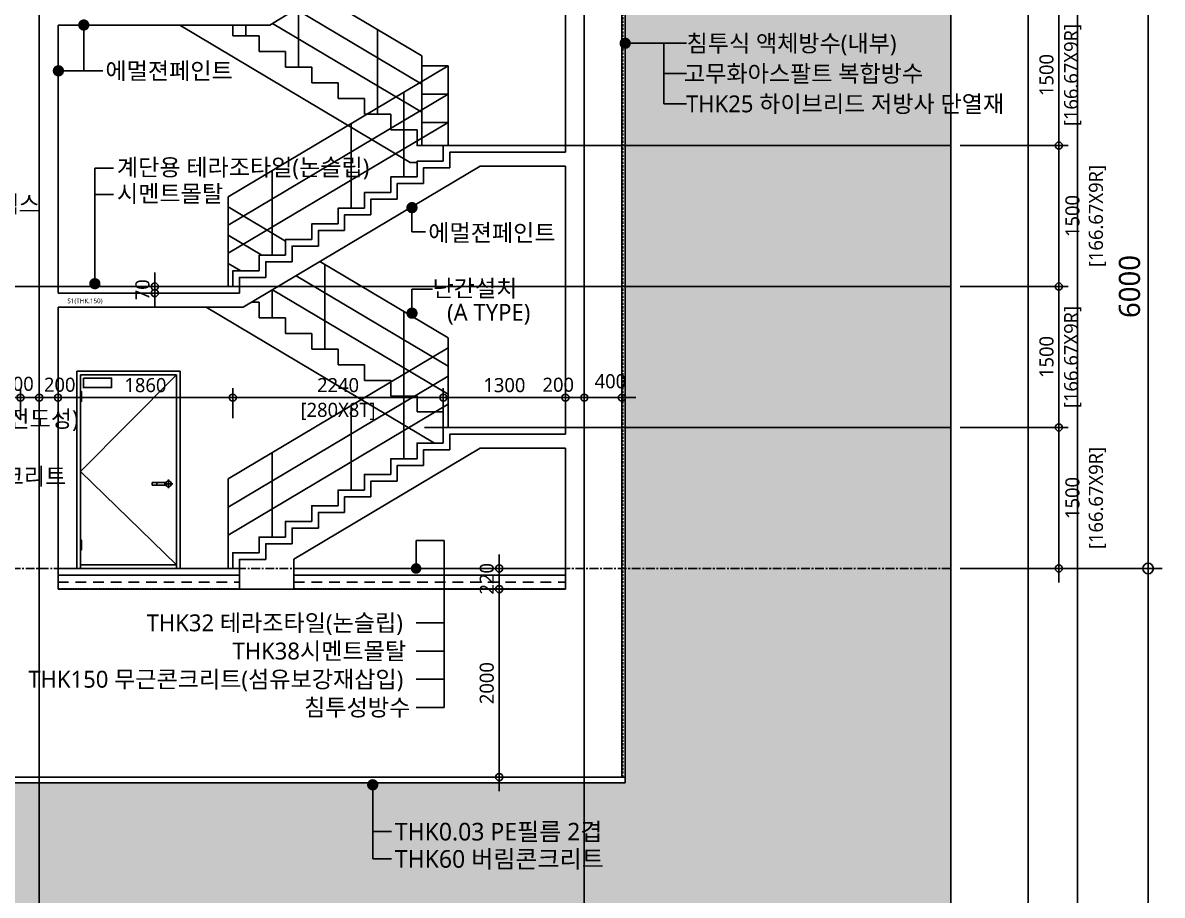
# Model space of a CAD drawing. Header units: millimetres. Extents: x -65167 to 413267, y -17142 to 66587.
# Drawn here: x 270342 to 282467, y 10949 to 20231 of the extents above; entities that cross this region are included whole.
import ezdxf
from ezdxf.enums import TextEntityAlignment as Align

# ---------------------------------------------------------------- set-up
doc = ezdxf.new("R2010")
doc.units = ezdxf.units.MM
doc.header["$LTSCALE"] = 75
doc.header["$MEASUREMENT"] = 0
doc.header["$PDSIZE"] = -10
for name, pattern in [('-HID', [2.5, 1.5, -1]), ('CEN', [62, 60, -1, 0, -1]), ('CENTER', [2, 1.25, -0.25, 0.25, -0.25]), ('HID', [2.5, 1.5, -1])]:
    doc.linetypes.add(name, pattern=pattern)
doc.layers.get('0').update_dxf_attribs({"linetype": 'CONTINUOUS'})
doc.layers.get('Defpoints').update_dxf_attribs({"color": 171, "linetype": 'CONTINUOUS'})
for name, color, linetype in [('CEN(ST)', 1, 'CENTER'), ('center(창호)', 1, 'CEN'), ('CON', 2, 'CONTINUOUS'), ('DOOR', 4, 'CONTINUOUS'), ('DOOR-ELE', 252, 'CONTINUOUS'), ('ELE-6', 8, 'CONTINUOUS'), ('FIN', 8, 'CONTINUOUS'), ('FIN-1', 6, 'CONTINUOUS'), ('FIN-2', 9, 'CONTINUOUS'), ('HAN', 9, 'CONTINUOUS'), ('HAT 254', 254, 'CONTINUOUS'), ('HAT-252', 252, 'CONTINUOUS'), ('LED', 7, 'CONTINUOUS'), ('NDIM', 7, 'CONTINUOUS'), ('OPEN', 1, '-HID'), ('TEXT(MIN)', 7, 'CONTINUOUS'), ('TEXT(노트)', 7, 'CONTINUOUS'), ('WIPEOUT', 7, 'CONTINUOUS'), ('wire-meshes', 1, 'CONTINUOUS')]:
    doc.layers.add(name, color=color, linetype=linetype)
doc.layers.add('NUMBER', color=171, linetype='CONTINUOUS', plot=False)
doc.styles.add('CGS', font='cgse', dxfattribs={"bigfont": 'cgs'})
doc.styles.add('나눔바른고딕', font='NanumBarunGothic.ttf')
doc.dimstyles.new('NDIM 1200', dxfattribs={"dimscale": 75, "dimtxt": 3, "dimasz": 1, "dimexe": 2, "dimexo": 2, "dimgap": 1, "dimtad": 1, "dimdec": 0, "dimdsep": 46, "dimtxsty": 'CGS', "dimblk": 'DOT0', "dimcen": 1, "dimdle": 8, "dimclrd": 256, "dimclre": 256, "dimclrt": 256, "dimadec": 0, "dimazin": 0, "dimtfac": 1, "dimtdec": 0, "dimtix": 1, "dimtmove": 2, "dimatfit": 3, "dimldrblk": 'DOT0', "dimfxl": 1, "dimtolj": 1, "dimtzin": 0, "dimlwd": -1, "dimlwe": -1, "dimarcsym": 0})

# ---------------------------------------------------------------- blocks, each defined once
blk = doc.blocks.new('DOT0')
blk.add_line((-3, 0), (3, 0))
at = {"color": 6}
blk.add_circle((0, 0), 0.75, dxfattribs=at)
blk = doc.blocks.new('*D1101')
at = {"layer": 'Defpoints', "color": 0, "ltscale": 0.4, "transparency": 16777216}
for p in [(270317, 16243), (270317, 15918), (270517, 15918)]:
    blk.add_point(p, dxfattribs=at)
at = {"layer": 'NDIM', "ltscale": 0.4, "transparency": 16777216}
for p, q in [((270317, 16018), (270317, 16343)), ((270517, 16018), (270517, 16343)), ((270467, 16243), (270367, 16243))]:
    blk.add_line(p, q, dxfattribs=at)
at = {"layer": 'NDIM', "ltscale": 0.4, "transparency": 16777216, "xscale": 50, "yscale": 50, "zscale": 50, "rotation": 180}
blk.add_blockref('DOT0', (270317, 16243), dxfattribs=at)
at = {"layer": 'NDIM', "ltscale": 0.4, "transparency": 16777216, "xscale": 50, "yscale": 50, "zscale": 50}
blk.add_blockref('DOT0', (270517, 16243), dxfattribs=at)
at = {"layer": 'NDIM', "ltscale": 0.4, "transparency": 16777216, "insert": (270291, 16389), "char_height": 150, "attachment_point": 5, "style": '나눔바른고딕'}
blk.add_mtext('\\A1;200', dxfattribs=at)
blk = doc.blocks.new('*D1108')
at = {"layer": 'Defpoints', "color": 0, "ltscale": 0.4, "transparency": 16777216}
for p in [(276717, 16243), (276317, 15918), (276717, 15918)]:
    blk.add_point(p, dxfattribs=at)
at = {"layer": 'NDIM', "ltscale": 0.4, "transparency": 16777216}
for p, q in [((276317, 16018), (276317, 16343)), ((276717, 16018), (276717, 16343)), ((276367, 16243), (276667, 16243))]:
    blk.add_line(p, q, dxfattribs=at)
at = {"layer": 'NDIM', "ltscale": 0.4, "transparency": 16777216, "xscale": 50, "yscale": 50, "zscale": 50, "rotation": 180}
blk.add_blockref('DOT0', (276317, 16243), dxfattribs=at)
at = {"layer": 'NDIM', "ltscale": 0.4, "transparency": 16777216, "xscale": 50, "yscale": 50, "zscale": 50}
blk.add_blockref('DOT0', (276717, 16243), dxfattribs=at)
at = {"layer": 'NDIM', "ltscale": 0.4, "transparency": 16777216, "insert": (276595, 16416), "char_height": 150, "attachment_point": 5, "style": '나눔바른고딕'}
blk.add_mtext('\\A1;400', dxfattribs=at)
blk = doc.blocks.new('*D1475')
at = {"layer": 'Defpoints', "color": 0, "ltscale": 0.4, "transparency": 16777216}
for p in [(274987, 14425), (274987, 14205), (275412, 14205)]:
    blk.add_point(p, dxfattribs=at)
at = {"layer": 'NDIM', "ltscale": 0.4, "transparency": 16777216}
for p, q in [((275412, 14475), (275412, 14525)), ((275087, 14425), (275512, 14425)), ((275412, 14425), (275412, 14205)), ((275087, 14205), (275512, 14205)), ((275412, 14155), (275412, 14105))]:
    blk.add_line(p, q, dxfattribs=at)
at = {"layer": 'NDIM', "ltscale": 0.4, "transparency": 16777216, "xscale": 50, "yscale": 50, "zscale": 50}
for p, rotation in [((275412, 14425), 270), ((275412, 14205), 90)]:
    blk.add_blockref('DOT0', p, dxfattribs=dict(at, rotation=rotation))
at = {"layer": 'NDIM', "ltscale": 0.4, "transparency": 16777216, "insert": (275280, 14315), "char_height": 150, "attachment_point": 5, "rotation": 90, "style": '나눔바른고딕'}
blk.add_mtext('\\A1;220', dxfattribs=at)
blk = doc.blocks.new('*D1476')
at = {"layer": 'Defpoints', "color": 0, "ltscale": 0.4, "transparency": 16777216}
for p in [(274987, 14205), (274987, 12205), (275412, 12205)]:
    blk.add_point(p, dxfattribs=at)
at = {"layer": 'NDIM', "ltscale": 0.4, "transparency": 16777216}
for p, q in [((275087, 14205), (275512, 14205)), ((275412, 14155), (275412, 12255)), ((275087, 12205), (275512, 12205))]:
    blk.add_line(p, q, dxfattribs=at)
at = {"layer": 'NDIM', "ltscale": 0.4, "transparency": 16777216, "xscale": 50, "yscale": 50, "zscale": 50}
for p, rotation in [((275412, 14205), 90), ((275412, 12205), 270)]:
    blk.add_blockref('DOT0', p, dxfattribs=dict(at, rotation=rotation))
at = {"layer": 'NDIM', "ltscale": 0.4, "transparency": 16777216, "insert": (275280, 13205), "char_height": 150, "attachment_point": 5, "rotation": 90, "style": '나눔바른고딕'}
blk.add_mtext('\\A1;2000', dxfattribs=at)
blk = doc.blocks.new('A$Cf4a16f9c')
blk.add_wipeout([(0, 0), (1100, 0), (1100, 2100), (0, 2100)]).dxf.layer = 'WIPEOUT'
at = {"layer": 'center(창호)'}
for p, q in [((80, 900), (170, 900)), ((125, 945), (125, 855))]:
    blk.add_line(p, q, dxfattribs=at)
at = {"layer": 'DOOR', "ltscale": 1000}
for p, q in [((0, 2100), (0, 0)), ((1100, 2100), (0, 2100)), ((1100, 2100), (1100, 0)), ((40, 2060), (40, 0)), ((1060, 2060), (40, 2060)), ((1060, 2060), (1060, 0)), ((0, 0), (1100, 0)), ((40, 40), (1060, 40))]:
    blk.add_line(p, q, dxfattribs=at)
blk.add_circle((125, 900), 30, dxfattribs=at)
at = {"layer": 'DOOR-ELE', "ltscale": 1000}
for p, q in [((151, 915), (300, 915)), ((151, 885), (300, 885)), ((250, 915), (250, 885)), ((300, 915), (300, 885))]:
    blk.add_line(p, q, dxfattribs=at)
for points in [[(1030, 2025), (730, 2025), (730, 1925), (1030, 1925)], [(1060, 1780), (1050, 1780), (1050, 1880), (1060, 1880)], [(1060, 200), (1050, 200), (1050, 300), (1060, 300)]]:
    blk.add_lwpolyline(points, close=True, dxfattribs=at)
at = {"layer": 'OPEN', "ltscale": 700}
for p, q in [((40, 2060), (1060, 1030)), ((1060, 1030), (40, 40))]:
    blk.add_line(p, q, dxfattribs=at)
blk = doc.blocks.new('*D1634')
at = {"layer": 'Defpoints', "color": 0, "ltscale": 0.4, "transparency": 16777216}
for p in [(274817, 16243), (272577, 15925), (274817, 15925)]:
    blk.add_point(p, dxfattribs=at)
at = {"layer": 'NDIM', "ltscale": 0.4, "transparency": 16777216}
for p, q in [((272577, 16025), (272577, 16343)), ((274817, 16025), (274817, 16343)), ((272627, 16243), (274767, 16243))]:
    blk.add_line(p, q, dxfattribs=at)
at = {"layer": 'NDIM', "ltscale": 0.4, "transparency": 16777216, "xscale": 50, "yscale": 50, "zscale": 50, "rotation": 180}
blk.add_blockref('DOT0', (272577, 16243), dxfattribs=at)
at = {"layer": 'NDIM', "ltscale": 0.4, "transparency": 16777216, "xscale": 50, "yscale": 50, "zscale": 50}
blk.add_blockref('DOT0', (274817, 16243), dxfattribs=at)
at = {"layer": 'NDIM', "ltscale": 0.4, "transparency": 16777216, "char_height": 150, "attachment_point": 5, "style": '나눔바른고딕'}
for s, insert in [('\\A1;2240', (273697, 16375)), ('\\A1;[280X8T]', (273697, 16096))]:
    blk.add_mtext(s, dxfattribs=dict(at, insert=insert))
blk = doc.blocks.new('*D1635')
at = {"layer": 'Defpoints', "color": 0, "ltscale": 0.4, "transparency": 16777216}
for p in [(276117, 16243), (274817, 15925), (276117, 15925)]:
    blk.add_point(p, dxfattribs=at)
at = {"layer": 'NDIM', "ltscale": 0.4, "transparency": 16777216}
for p, q in [((274817, 16025), (274817, 16343)), ((276117, 16025), (276117, 16343)), ((274867, 16243), (276067, 16243))]:
    blk.add_line(p, q, dxfattribs=at)
at = {"layer": 'NDIM', "ltscale": 0.4, "transparency": 16777216, "xscale": 50, "yscale": 50, "zscale": 50, "rotation": 180}
blk.add_blockref('DOT0', (274817, 16243), dxfattribs=at)
at = {"layer": 'NDIM', "ltscale": 0.4, "transparency": 16777216, "xscale": 50, "yscale": 50, "zscale": 50}
blk.add_blockref('DOT0', (276117, 16243), dxfattribs=at)
at = {"layer": 'NDIM', "ltscale": 0.4, "transparency": 16777216, "insert": (275467, 16375), "char_height": 150, "attachment_point": 5, "style": '나눔바른고딕'}
blk.add_mtext('\\A1;1300', dxfattribs=at)
blk = doc.blocks.new('*D1636')
at = {"layer": 'Defpoints', "color": 0, "ltscale": 0.4, "transparency": 16777216}
for p in [(272577, 16243), (270717, 15925), (272577, 15925)]:
    blk.add_point(p, dxfattribs=at)
at = {"layer": 'NDIM', "ltscale": 0.4, "transparency": 16777216}
for p, q in [((270717, 16025), (270717, 16343)), ((272577, 16025), (272577, 16343)), ((270767, 16243), (272527, 16243))]:
    blk.add_line(p, q, dxfattribs=at)
at = {"layer": 'NDIM', "ltscale": 0.4, "transparency": 16777216, "xscale": 50, "yscale": 50, "zscale": 50, "rotation": 180}
blk.add_blockref('DOT0', (270717, 16243), dxfattribs=at)
at = {"layer": 'NDIM', "ltscale": 0.4, "transparency": 16777216, "xscale": 50, "yscale": 50, "zscale": 50}
blk.add_blockref('DOT0', (272577, 16243), dxfattribs=at)
at = {"layer": 'NDIM', "ltscale": 0.4, "transparency": 16777216, "insert": (271647, 16375), "char_height": 150, "attachment_point": 5, "style": '나눔바른고딕'}
blk.add_mtext('\\A1;1860', dxfattribs=at)
blk = doc.blocks.new('*D1631')
at = {"layer": 'Defpoints', "color": 0, "ltscale": 0.4, "transparency": 16777216}
for p in [(270717, 16243), (270517, 15918), (270717, 15918)]:
    blk.add_point(p, dxfattribs=at)
at = {"layer": 'NDIM', "ltscale": 0.4, "transparency": 16777216}
for p, q in [((270517, 16018), (270517, 16343)), ((270717, 16018), (270717, 16343)), ((270567, 16243), (270667, 16243))]:
    blk.add_line(p, q, dxfattribs=at)
at = {"layer": 'NDIM', "ltscale": 0.4, "transparency": 16777216, "xscale": 50, "yscale": 50, "zscale": 50, "rotation": 180}
blk.add_blockref('DOT0', (270517, 16243), dxfattribs=at)
at = {"layer": 'NDIM', "ltscale": 0.4, "transparency": 16777216, "xscale": 50, "yscale": 50, "zscale": 50}
blk.add_blockref('DOT0', (270717, 16243), dxfattribs=at)
at = {"layer": 'NDIM', "ltscale": 0.4, "transparency": 16777216, "insert": (270735, 16379), "char_height": 150, "attachment_point": 5, "style": '나눔바른고딕'}
blk.add_mtext('\\A1;200', dxfattribs=at)
blk = doc.blocks.new('*D1632')
at = {"layer": 'Defpoints', "color": 0, "ltscale": 0.4, "transparency": 16777216}
for p in [(276117, 16243), (276117, 15918), (276317, 15918)]:
    blk.add_point(p, dxfattribs=at)
at = {"layer": 'NDIM', "ltscale": 0.4, "transparency": 16777216}
for p, q in [((276117, 16018), (276117, 16343)), ((276317, 16018), (276317, 16343)), ((276267, 16243), (276167, 16243))]:
    blk.add_line(p, q, dxfattribs=at)
at = {"layer": 'NDIM', "ltscale": 0.4, "transparency": 16777216, "xscale": 50, "yscale": 50, "zscale": 50, "rotation": 180}
blk.add_blockref('DOT0', (276117, 16243), dxfattribs=at)
at = {"layer": 'NDIM', "ltscale": 0.4, "transparency": 16777216, "xscale": 50, "yscale": 50, "zscale": 50}
blk.add_blockref('DOT0', (276317, 16243), dxfattribs=at)
at = {"layer": 'NDIM', "ltscale": 0.4, "transparency": 16777216, "insert": (276040, 16379), "char_height": 150, "attachment_point": 5, "style": '나눔바른고딕'}
blk.add_mtext('\\A1;200', dxfattribs=at)
blk = doc.blocks.new('*D1620')
at = {"layer": 'Defpoints', "color": 0, "ltscale": 0.4, "transparency": 16777216}
for p in [(280217, 17425), (280217, 15925), (281367, 15925)]:
    blk.add_point(p, dxfattribs=at)
at = {"layer": 'NDIM', "ltscale": 0.4, "transparency": 16777216}
for p, q in [((280317, 17425), (281467, 17425)), ((281367, 17375), (281367, 15975)), ((280317, 15925), (281467, 15925))]:
    blk.add_line(p, q, dxfattribs=at)
at = {"layer": 'NDIM', "ltscale": 0.4, "transparency": 16777216, "xscale": 50, "yscale": 50, "zscale": 50}
for p, rotation in [((281367, 17425), 90), ((281367, 15925), 270)]:
    blk.add_blockref('DOT0', p, dxfattribs=dict(at, rotation=rotation))
at = {"layer": 'NDIM', "ltscale": 0.4, "transparency": 16777216, "char_height": 150, "attachment_point": 5, "rotation": 90, "style": '나눔바른고딕'}
for s, insert in [('\\A1;[166.67X9R]', (281514, 16675)), ('\\A1;1500', (281236, 16675))]:
    blk.add_mtext(s, dxfattribs=dict(at, insert=insert))
blk = doc.blocks.new('*D1621')
at = {"layer": 'Defpoints', "color": 0, "ltscale": 0.4, "transparency": 16777216}
for p in [(280217, 15925), (280217, 14425), (281367, 14425)]:
    blk.add_point(p, dxfattribs=at)
at = {"layer": 'NDIM', "ltscale": 0.4, "transparency": 16777216}
for p, q in [((280317, 15925), (281467, 15925)), ((281367, 15875), (281367, 14475)), ((280317, 14425), (281467, 14425))]:
    blk.add_line(p, q, dxfattribs=at)
at = {"layer": 'NDIM', "ltscale": 0.4, "transparency": 16777216, "xscale": 50, "yscale": 50, "zscale": 50}
for p, rotation in [((281367, 15925), 90), ((281367, 14425), 270)]:
    blk.add_blockref('DOT0', p, dxfattribs=dict(at, rotation=rotation))
at = {"layer": 'NDIM', "ltscale": 0.4, "transparency": 16777216, "insert": (281653, 15175), "char_height": 150, "attachment_point": 5, "rotation": 90, "style": '나눔바른고딕'}
blk.add_mtext('\\A1;1500\\P[166.67X9R]', dxfattribs=at)
blk = doc.blocks.new('*D1622')
at = {"layer": 'Defpoints', "color": 0, "ltscale": 0.4, "transparency": 16777216}
for p in [(280217, 18925), (280217, 17425), (281367, 17425)]:
    blk.add_point(p, dxfattribs=at)
at = {"layer": 'NDIM', "ltscale": 0.4, "transparency": 16777216}
for p, q in [((280317, 18925), (281467, 18925)), ((281367, 18875), (281367, 17475)), ((280317, 17425), (281467, 17425))]:
    blk.add_line(p, q, dxfattribs=at)
at = {"layer": 'NDIM', "ltscale": 0.4, "transparency": 16777216, "xscale": 50, "yscale": 50, "zscale": 50}
for p, rotation in [((281367, 18925), 90), ((281367, 17425), 270)]:
    blk.add_blockref('DOT0', p, dxfattribs=dict(at, rotation=rotation))
at = {"layer": 'NDIM', "ltscale": 0.4, "transparency": 16777216, "insert": (281653, 18175), "char_height": 150, "attachment_point": 5, "rotation": 90, "style": '나눔바른고딕'}
blk.add_mtext('\\A1;1500\\P[166.67X9R]', dxfattribs=at)
blk = doc.blocks.new('*D1623')
at = {"layer": 'Defpoints', "color": 0, "ltscale": 0.4, "transparency": 16777216}
for p in [(280217, 20425), (280217, 18925), (281367, 18925)]:
    blk.add_point(p, dxfattribs=at)
at = {"layer": 'NDIM', "ltscale": 0.4, "transparency": 16777216}
for p, q in [((280317, 20425), (281467, 20425)), ((281367, 20375), (281367, 18975)), ((280317, 18925), (281467, 18925))]:
    blk.add_line(p, q, dxfattribs=at)
at = {"layer": 'NDIM', "ltscale": 0.4, "transparency": 16777216, "xscale": 50, "yscale": 50, "zscale": 50}
for p, rotation in [((281367, 20425), 90), ((281367, 18925), 270)]:
    blk.add_blockref('DOT0', p, dxfattribs=dict(at, rotation=rotation))
at = {"layer": 'NDIM', "ltscale": 0.4, "transparency": 16777216, "char_height": 150, "attachment_point": 5, "rotation": 90, "style": '나눔바른고딕'}
for s, insert in [('\\A1;[166.67X9R]', (281514, 19675)), ('\\A1;1500', (281236, 19675))]:
    blk.add_mtext(s, dxfattribs=dict(at, insert=insert))
blk = doc.blocks.new('*D1628')
at = {"layer": 'Defpoints', "color": 0, "ltscale": 0.4, "transparency": 16777216}
for p in [(280217, 20425), (280217, 14425), (282317, 14425)]:
    blk.add_point(p, dxfattribs=at)
at = {"layer": 'NDIM', "ltscale": 0.4, "transparency": 16777216}
for p, q in [((280367, 20425), (282467, 20425)), ((282317, 20350), (282317, 14500)), ((280367, 14425), (282467, 14425))]:
    blk.add_line(p, q, dxfattribs=at)
at = {"layer": 'NDIM', "ltscale": 0.4, "transparency": 16777216, "xscale": 75, "yscale": 75, "zscale": 75}
for p, rotation in [((282317, 20425), 90), ((282317, 14425), 270)]:
    blk.add_blockref('DOT0', p, dxfattribs=dict(at, rotation=rotation))
at = {"layer": 'NDIM', "ltscale": 0.4, "transparency": 16777216, "insert": (282120, 17425), "char_height": 225, "attachment_point": 5, "rotation": 90, "style": '나눔바른고딕'}
blk.add_mtext('\\A1;6000', dxfattribs=at)
blk = doc.blocks.new('*D1629')
at = {"layer": 'Defpoints', "color": 0, "ltscale": 0.4, "transparency": 16777216}
for p in [(280217, 25925), (282317, 25925), (280217, 20425)]:
    blk.add_point(p, dxfattribs=at)
at = {"layer": 'NDIM', "ltscale": 0.4, "transparency": 16777216}
for p, q in [((280367, 25925), (282467, 25925)), ((282317, 20500), (282317, 25850)), ((280367, 20425), (282467, 20425))]:
    blk.add_line(p, q, dxfattribs=at)
at = {"layer": 'NDIM', "ltscale": 0.4, "transparency": 16777216, "xscale": 75, "yscale": 75, "zscale": 75}
for p, rotation in [((282317, 25925), 90), ((282317, 20425), 270)]:
    blk.add_blockref('DOT0', p, dxfattribs=dict(at, rotation=rotation))
at = {"layer": 'NDIM', "ltscale": 0.4, "transparency": 16777216, "insert": (282120, 23175), "char_height": 225, "attachment_point": 5, "rotation": 90, "style": '나눔바른고딕'}
blk.add_mtext('\\A1;5500', dxfattribs=at)
blk = doc.blocks.new('*D1617')
at = {"layer": 'Defpoints', "color": 0, "ltscale": 0.4, "transparency": 16777216}
for p in [(271747, 17355), (272172, 17425), (272172, 17355)]:
    blk.add_point(p, dxfattribs=at)
at = {"layer": 'NDIM', "ltscale": 0.4, "transparency": 16777216}
for p, q in [((271747, 17475), (271747, 17525)), ((272072, 17425), (271647, 17425)), ((272072, 17355), (271647, 17355)), ((271747, 17425), (271747, 17355)), ((271747, 17305), (271747, 17255))]:
    blk.add_line(p, q, dxfattribs=at)
at = {"layer": 'NDIM', "ltscale": 0.4, "transparency": 16777216, "xscale": 50, "yscale": 50, "zscale": 50}
for p, rotation in [((271747, 17425), 270), ((271747, 17355), 90)]:
    blk.add_blockref('DOT0', p, dxfattribs=dict(at, rotation=rotation))
at = {"layer": 'NDIM', "ltscale": 0.4, "transparency": 16777216, "insert": (271616, 17390), "char_height": 150, "attachment_point": 5, "rotation": 90, "style": '나눔바른고딕'}
blk.add_mtext('\\A1;70', dxfattribs=at)

msp = doc.modelspace()

# ---------------------------------------------------------------- hatches: boundary and pattern name
at = {"layer": 'HAT 254', "ltscale": 1000}
h = msp.add_hatch(color=256, dxfattribs=at)
h.dxf.hatch_style = 1
h.paths.add_polyline_path([(276752.1, 24535.2), (276752.1, 12145), (269517.1, 12145), (269517.1, 9645), (263667.1, 9645), (263667.1, 12145), (261082.1, 12145), (261082.1, 24535.2), (258801.9, 24535.2), (258801.9, 9316.1), (280217.1, 9316.1), (280217.1, 24535.2)])

# ---------------------------------------------------------------- linework, layer by layer
at = {"layer": 'CEN(ST)', "ltscale": 10000}
for p, q in [((270517.1, 54495.8), (270517.1, 9916.1)), ((276317.1, 54495.8), (276317.1, 9916.1)), ((280217.1, 18925), (274617.9, 18925)), ((280217.1, 17425), (269887.7, 17425)), ((280217.1, 15925), (274617.9, 15925))]:
    msp.add_line(p, q, dxfattribs=at)
at = {"layer": 'CEN(ST)'}
msp.add_line((280217.1, 14425), (258801.9, 14425), dxfattribs=at)
at = {"layer": 'CON', "ltscale": 10000}
for p, q in [((276117.1, 21580), (276117.1, 18855)), ((276117.1, 18855), (276117.1, 21580)), ((270717.1, 20205), (270717.1, 17355)), ((270717.1, 20205), (270717.1, 17355)), ((276117.1, 18705), (276117.1, 15855)), ((276117.1, 15855), (276117.1, 18705)), ((270717.1, 17205), (270717.1, 14205)), ((276117.1, 14205), (276117.1, 15705)), ((273227.1, 14525.7), (273227.1, 14205)), ((270717.1, 14205), (276117.1, 14205)), ((276717.1, 14095), (276717.1, 14095))]:
    msp.add_line(p, q, dxfattribs=at)
for points in [[(276717.1, 14095), (276717.1, 25775)], [(270717.1, 20205), (272969.4, 20205), (275209.4, 21580), (276117.1, 21580)], [(276117.1, 18855), (274887.1, 18855), (274887.1, 18688.3)], [(270717.1, 17205), (272688.3, 17205), (275208.3, 18705), (276117.1, 18705)], [(274887.1, 18688.3), (274607.1, 18688.3), (274607.1, 18521.7)], [(274607.1, 18521.7), (274327.1, 18521.7), (274327.1, 18355)], [(274327.1, 18355), (274047.1, 18355), (274047.1, 18188.3)], [(274047.1, 18188.3), (273767.1, 18188.3), (273767.1, 18021.7)], [(273767.1, 18021.7), (273487.1, 18021.7), (273487.1, 17855)], [(273487.1, 17855), (273207.1, 17855), (273207.1, 17688.3)], [(273207.1, 17688.3), (272927.1, 17688.3), (272927.1, 17521.7)], [(272927.1, 17521.7), (272647.1, 17521.7), (272647.1, 17355)], [(272647.1, 17355), (270717.1, 17355)], [(276117.1, 15855), (274887.1, 15855), (274887.1, 15688.3)], [(273227.1, 14525.7), (275208.3, 15705), (276117.1, 15705)], [(274887.1, 15688.3), (274607.1, 15688.3), (274607.1, 15521.7)], [(274607.1, 15521.7), (274327.1, 15521.7), (274327.1, 15355)], [(274327.1, 15355), (274047.1, 15355), (274047.1, 15188.3)], [(274047.1, 15188.3), (273767.1, 15188.3), (273767.1, 15021.7)], [(273767.1, 15021.7), (273487.1, 15021.7), (273487.1, 14855)], [(273487.1, 14855), (273207.1, 14855), (273207.1, 14688.3)], [(273207.1, 14688.3), (272927.1, 14688.3), (272927.1, 14521.7)], [(272927.1, 14521.7), (272647.1, 14521.7), (272647.1, 14205)], [(276717.1, 14095), (276717.1, 12205), (269517.1, 12205)]]:
    msp.add_lwpolyline(points, dxfattribs=at)
at = {"layer": 'Defpoints', "ltscale": 1000}
for points in [[(256926.9, 9316.1), (282317.1, 9316.1), (282317.1, 56370.8), (256926.9, 56370.8)], [(257451.9, 9916.1), (281567.1, 9916.1), (281567.1, 55845.8), (257451.9, 55845.8)], [(257976.9, 9916.1), (281042.1, 9916.1), (281042.1, 55320.8), (257976.9, 55320.8)]]:
    msp.add_lwpolyline(points, close=True, dxfattribs=at)
msp.add_lwpolyline([(258801.9, 54495.8), (258801.9, 9916.1), (280217.1, 9916.1), (280217.1, 54495.8)], dxfattribs=at)
at = {"layer": 'ELE-6', "ltscale": 10000}
for points in [[(274537.1, 18745), (274465.8, 18745), (272013, 20205)], [(272577.1, 20205), (272577.1, 20091.7)], [(272577.1, 20091.7), (272857.1, 20091.7), (272857.1, 19925)], [(272857.1, 19925), (273137.1, 19925), (273137.1, 19758.3)], [(273137.1, 19758.3), (273417.1, 19758.3), (273417.1, 19591.7)], [(273417.1, 19591.7), (273697.1, 19591.7), (273697.1, 19425)], [(273697.1, 19425), (273977.1, 19425), (273977.1, 19258.3)], [(273977.1, 19258.3), (274257.1, 19258.3), (274257.1, 19091.7)], [(274257.1, 19091.7), (274537.1, 19091.7), (274537.1, 18925), (274817.1, 18925)], [(272777.9, 17258.3), (272857.1, 17258.3), (272857.1, 17091.7)], [(272293, 17205), (274723.4, 15758.3)], [(272857.1, 17091.7), (273137.1, 17091.7), (273137.1, 16925)], [(273137.1, 16925), (273417.1, 16925), (273417.1, 16758.3)], [(273417.1, 16758.3), (273697.1, 16758.3), (273697.1, 16591.7)], [(273697.1, 16591.7), (273977.1, 16591.7), (273977.1, 16425)], [(273977.1, 16425), (274257.1, 16425), (274257.1, 16258.3)], [(274257.1, 16258.3), (274537.1, 16258.3), (274537.1, 16091.7)], [(274537.1, 16091.7), (274817.1, 16091.7), (274817.1, 15925)]]:
    msp.add_lwpolyline(points, dxfattribs=at)
at = {"layer": 'ELE-6', "linetype": 'HID', "ltscale": 10000}
msp.add_lwpolyline([(272577.1, 20205), (272577.1, 20091.7)], dxfattribs=at)
at = {"layer": 'FIN', "ltscale": 1000}
for p, q in [((270717.1, 14355), (272647.1, 14355)), ((276117.1, 14425), (273227.1, 14425)), ((273227.1, 14355), (276117.1, 14355))]:
    msp.add_line(p, q, dxfattribs=at)
at = {"layer": 'FIN-1', "ltscale": 10000}
for points in [[(275097.1, 18925), (274817.1, 18925), (274817.1, 18758.3)], [(275097.1, 18925), (276117.1, 18925)], [(274817.1, 18758.3), (274537.1, 18758.3), (274537.1, 18591.7)], [(274537.1, 18591.7), (274257.1, 18591.7), (274257.1, 18425)], [(274257.1, 18425), (273977.1, 18425), (273977.1, 18258.3)], [(273977.1, 18258.3), (273697.1, 18258.3), (273697.1, 18091.7)], [(273697.1, 18091.7), (273417.1, 18091.7), (273417.1, 17925)], [(273417.1, 17925), (273137.1, 17925), (273137.1, 17758.3)], [(273137.1, 17758.3), (272857.1, 17758.3), (272857.1, 17591.7)], [(272857.1, 17591.7), (272577.1, 17591.7), (272577.1, 17425)], [(272577.1, 17425), (270717.1, 17425)], [(275097.1, 15925), (274817.1, 15925), (274817.1, 15758.3)], [(275097.1, 15925), (276117.1, 15925)], [(274817.1, 15758.3), (274537.1, 15758.3), (274537.1, 15591.7)], [(274537.1, 15591.7), (274257.1, 15591.7), (274257.1, 15425)], [(274257.1, 15425), (273977.1, 15425), (273977.1, 15258.3)], [(273977.1, 15258.3), (273697.1, 15258.3), (273697.1, 15091.7)], [(273697.1, 15091.7), (273417.1, 15091.7), (273417.1, 14925)], [(273417.1, 14925), (273137.1, 14925), (273137.1, 14758.3)], [(273137.1, 14758.3), (272857.1, 14758.3), (272857.1, 14591.7)], [(272857.1, 14591.7), (272577.1, 14591.7), (272577.1, 14425)]]:
    msp.add_lwpolyline(points, dxfattribs=at)
at = {"layer": 'FIN-2', "ltscale": 0.5}
for p, q in [((276752.1, 14155), (276752.1, 25775)), ((276752.1, 12145), (276752.1, 14155)), ((276752.1, 14155), (276752.1, 14155)), ((276717.1, 12205), (276752.1, 12205))]:
    msp.add_line(p, q, dxfattribs=at)
msp.add_lwpolyline([(276752.1, 12145), (269517.1, 12145), (269517.1, 9645), (263667.1, 9645), (263667.1, 12145), (261082.1, 12145), (261082.1, 25775)], dxfattribs=at)
at = {"layer": 'HAN', "ltscale": 10000}
for p, q in [((274587.1, 19878.6), (273495.8, 20528.1)), ((274587.1, 19578.6), (273247.7, 20375.8)), ((273277.1, 19758.3), (273277.1, 20393.8)), ((272717.1, 20091.7), (272717.1, 20205)), ((274587.1, 19278.6), (272999.6, 20223.5)), ((274117.1, 19258.3), (274117.1, 20158.3)), ((274867.1, 19771.4), (272527.1, 18378.6)), ((274587.1, 18925), (274587.1, 19878.6)), ((274867.1, 19771.4), (274587.1, 19771.4)), ((274867.1, 18925), (274867.1, 19771.4)), ((274867.1, 19471.4), (272527.1, 18078.6)), ((274397.1, 18591.7), (274397.1, 19491.7)), ((274867.1, 19471.4), (274587.1, 19471.4)), ((274867.1, 19171.4), (272527.1, 17778.6)), ((273837.1, 18258.3), (273837.1, 19158.3)), ((274867.1, 19171.4), (274587.1, 19171.4)), ((272997.1, 17758.3), (272997.1, 18658.3)), ((272527.1, 17425), (272527.1, 18378.6)), ((272527.1, 18271.4), (273137.1, 17908.3)), ((272527.1, 17971.4), (272885.1, 17758.3)), ((272527.1, 17671.4), (272661.1, 17591.7)), ((273503.5, 17690.2), (274867.1, 16878.6)), ((273557.1, 16758.3), (273557.1, 17658.3)), ((273251.5, 17540.2), (274867.1, 16578.6)), ((272997.1, 17091.7), (272997.1, 17388.8)), ((272999.5, 17390.2), (274867.1, 16278.6)), ((274397.1, 16258.3), (274397.1, 17158.3)), ((274867.1, 15925), (274867.1, 16878.6)), ((272527.1, 15378.6), (274867.1, 16771.4)), ((274397.1, 15591.7), (274397.1, 16491.7)), ((272527.1, 15078.6), (274867.1, 16471.4)), ((272527.1, 14778.6), (274867.1, 16171.4)), ((273837.1, 15258.3), (273837.1, 16158.3)), ((272997.1, 14758.3), (272997.1, 15658.3)), ((272527.1, 14425), (272527.1, 15378.6))]:
    msp.add_line(p, q, dxfattribs=at)
at = {"layer": 'HAT-252', "linetype": 'HID', "ltscale": 0.2}
msp.add_lwpolyline([(276727.1, 12205), (276727.1, 25775)], dxfattribs=at)
at = {"layer": 'HAT-252', "linetype": 'HID', "ltscale": 0.1}
for points in [[(272647.1, 14210), (270717.1, 14210)], [(276117.1, 14210), (273227.1, 14210)]]:
    msp.add_lwpolyline(points, dxfattribs=at)
at = {"layer": 'LED'}
for p, q in [((277405.1, 20013), (276752.1, 20013)), ((277162.2, 20013), (277162.2, 19368.3)), ((277405.1, 19690.6), (277162.2, 19690.6)), ((277405.1, 19368.3), (277162.2, 19368.3)), ((274527.2, 14723.2), (274827.2, 14723.2)), ((274527.2, 14425), (274527.2, 14723.2)), ((274827.2, 12946.6), (274827.2, 14723.2)), ((274527.2, 13846.6), (274827.2, 13846.6)), ((274527.2, 13546.6), (274827.2, 13546.6)), ((274527.2, 13246.6), (274827.2, 13246.6)), ((274527.2, 12946.6), (274827.2, 12946.6))]:
    msp.add_line(p, q, dxfattribs=at)
for points, const_width in [([(276752.1, 20001.7, -1), (276752.1, 20024.2, -1)], 22.5), ([(274527.2, 14453.1, -1), (274527.2, 14396.9, -1)], 56.2)]:
    msp.add_lwpolyline(points, format="xyb", close=True, dxfattribs=dict(at, const_width=const_width))
at = {"layer": 'NDIM', "ltscale": 10000}
for p, q in [((271309.1, 18403), (271109.1, 18403)), ((274266.1, 11624.8), (274066.1, 11624.8))]:
    msp.add_line(p, q, dxfattribs=at)
at = {"layer": 'wire-meshes', "linetype": 'HID'}
for p, q in [((270717.1, 14280), (272647.1, 14280)), ((273227.1, 14280), (276117.1, 14280))]:
    msp.add_line(p, q, dxfattribs=at)

# ---------------------------------------------------------------- texts
at = {"layer": 'NUMBER', "style": '나눔바른고딕'}
msp.add_text('S1(THK.150)', height=50, dxfattribs=at).set_placement((271190.5, 17272.4), align=Align.MIDDLE_RIGHT)
at = {"layer": 'TEXT(MIN)', "style": '나눔바른고딕'}
for s, p in [('침투식 액체방수(내부)', (277405.1, 20013)), ('에멀젼페인트', (271221.1, 19719.8)), ('고무화아스팔트 복합방수', (277377.7, 19690.6)), ('THK25 하이브리드 저방사 단열재', (277399.9, 19368.3)), ('계단용 테라조타일(논슬립)', (271343.8, 18693.5)), ('시멘트몰탈', (271343.8, 18413.5)), ('THK12 암면흡음텍스', (268390.4, 18302.6)), ('에멀젼페인트', (274656.8, 17996.8)), ('에폭시계페인트(전도성)', (268537.1, 16017.4)), ('THK150 무근콘크리트', (268537.1, 15405.3))]:
    msp.add_text(s, height=180, dxfattribs=at).set_placement(p, align=Align.MIDDLE_LEFT)
for s, p in [('난간설치', (275605.1, 17405.5)), ('(A TYPE)', (275743.4, 17150.3))]:
    msp.add_text(s, height=180, dxfattribs=at).set_placement(p, align=Align.MIDDLE_RIGHT)
for s, p in [('THK32 테라조타일(논슬립)', (271660.3, 13846.6)), ('THK38시멘트몰탈', (272573.8, 13546.6)), ('THK150 무근콘크리트(섬유보강재삽입)', (270401.3, 13246.6)), ('침투성방수 ', (273335.8, 12946.6))]:
    msp.add_text(s, height=180, rotation=360, dxfattribs=at).set_placement(p, align=Align.MIDDLE_LEFT)
at = {"layer": 'TEXT(노트)', "style": '나눔바른고딕'}
for s, p in [('THK0.03 PE필름 2겹', (274302.1, 11624.8)), ('THK60 버림콘크리트', (274302.1, 11334.3))]:
    msp.add_text(s, height=187.5, dxfattribs=at).set_placement(p, align=Align.MIDDLE_LEFT)

# ---------------------------------------------------------------- dimensions: what is measured, and where the dimension line sits
at = {"layer": 'NDIM', "ltscale": 0.4}
for base, p1, p2, angle, override, picture, middle in [((282317.1, 25925), (280217.1, 20425), (280217.1, 25925), 90, {"dimtxsty": '나눔바른고딕'}, '*D1629', (282119.9, 23175)), ((282317.1, 14425), (280217.1, 20425), (280217.1, 14425), 270, {"dimtxsty": '나눔바른고딕'}, '*D1628', (282119.7, 17425)), ((271747.1, 17355), (272172.1, 17425), (272172.1, 17355), 270, {"dimscale": 50, "dimtxsty": '나눔바른고딕'}, '*D1617', (271615.6, 17390)), ((275411.8, 14205), (274986.8, 14425), (274986.8, 14205), 270, {"dimscale": 50, "dimtxsty": '나눔바른고딕'}, '*D1475', (275280.4, 14315)), ((275411.8, 12205), (274986.8, 14205), (274986.8, 12205), 270, {"dimscale": 50, "dimtxsty": '나눔바른고딕'}, '*D1476', (275280.4, 13205))]:
    dim = msp.add_linear_dim(base=base, p1=p1, p2=p2, angle=angle, dimstyle='NDIM 1200', override=override, dxfattribs=at)
    dim.commit()
    dim.dimension.update_dxf_attribs({"geometry": picture, "text_midpoint": middle})
for base, p1, p2, picture, middle in [((281367.1, 18925), (280217.1, 20425), (280217.1, 18925), '*D1623', (281367.1, 19675)), ((281367.1, 15925), (280217.1, 17425), (280217.1, 15925), '*D1620', (281367.1, 16675))]:
    dim = msp.add_linear_dim(base=base, p1=p1, p2=p2, angle=270, text='<>\\X[166.67X9R]', dimstyle='NDIM 1200', override={"dimscale": 50, "dimtxsty": '나눔바른고딕'}, dxfattribs=at)
    dim.commit()
    dim.dimension.update_dxf_attribs({"geometry": picture, "text_midpoint": middle})
for base, p1, p2, picture, middle in [((281367.1, 17425), (280217.1, 18925), (280217.1, 17425), '*D1622', (281653.3, 18175.4)), ((281367.1, 14425), (280217.1, 15925), (280217.1, 14425), '*D1621', (281653.3, 15175.4))]:
    dim = msp.add_linear_dim(base=base, p1=p1, p2=p2, angle=270, text='<>\\X[166.67X9R]', dimstyle='NDIM 1200', override={"dimscale": 50, "dimtxsty": '나눔바른고딕'}, dxfattribs=at)
    dim.commit()
    dim.dimension.update_dxf_attribs({"geometry": picture, "text_midpoint": middle, "dimtype": 160})
dim = msp.add_linear_dim(base=(276717.1, 16243.4), p1=(276317.1, 15918.2), p2=(276717.1, 15918.2), dimstyle='NDIM 1200', override={"dimscale": 50, "dimtxsty": '나눔바른고딕'}, dxfattribs=at)
dim.commit()
dim.dimension.update_dxf_attribs({"geometry": '*D1108', "text_midpoint": (276594.6, 16415.9), "dimtype": 160})
for base, p1, p2, picture, middle in [((270317.1, 16243.4), (270517.1, 15918.2), (270317.1, 15918.2), '*D1101', (270291, 16389)), ((276117.1, 16243.4), (276317.1, 15918.2), (276117.1, 15918.2), '*D1632', (276039.6, 16379.3))]:
    dim = msp.add_linear_dim(base=base, p1=p1, p2=p2, angle=180, dimstyle='NDIM 1200', override={"dimscale": 50, "dimtxsty": '나눔바른고딕'}, dxfattribs=at)
    dim.commit()
    dim.dimension.update_dxf_attribs({"geometry": picture, "text_midpoint": middle, "dimtype": 160})
dim = msp.add_linear_dim(base=(274817.1, 16243.4), p1=(272577.1, 15925), p2=(274817.1, 15925), text='<>\\X[280X8T]', dimstyle='NDIM 1200', override={"dimscale": 50, "dimtxsty": '나눔바른고딕'}, dxfattribs=at)
dim.commit()
dim.dimension.update_dxf_attribs({"geometry": '*D1634', "text_midpoint": (273697.1, 16243.4)})
dim = msp.add_linear_dim(base=(276117.1, 16243.4), p1=(274817.1, 15925), p2=(276117.1, 15925), dimstyle='NDIM 1200', override={"dimscale": 50, "dimtxsty": '나눔바른고딕'}, dxfattribs=at)
dim.commit()
dim.dimension.update_dxf_attribs({"geometry": '*D1635', "text_midpoint": (275467.1, 16374.9)})

# ---------------------------------------------------------------- leaders
at = {"layer": 'NDIM', "ltscale": 10000}
for points in [[(270990.9, 20207.2), (270990.9, 19719.8), (271031, 19719.8)], [(276752.1, 20013), (277052.1, 20013)], [(270721.3, 19719.8), (271195.2, 19719.8), (271034, 19719.8)], [(271109.1, 17455), (271109.1, 18683), (271309.1, 18683)], [(274483.6, 18264.1), (274483.6, 18008.1), (274626.7, 18008.1)], [(274483.6, 17141.1), (274483.6, 17397), (274703.5, 17397)], [(274066.1, 12123.4), (274066.1, 11334.3), (274266.1, 11334.3)]]:
    msp.add_leader(points, dimstyle='NDIM 1200', override={"dimscale": 120, "dimasz": 1, "dimgap": 1, "dimtad": 0, "dimldrblk": 'Dot'}, dxfattribs=at)

# ---------------------------------------------------------------- next in the draw order: block references
at = {"ltscale": 0.1, "xscale": -1}
msp.add_blockref('A$Cf4a16f9c', (272017.1, 14425), dxfattribs=at)

# ---------------------------------------------------------------- next in the draw order: linework, layer by layer
at = {"layer": 'FIN', "ltscale": 1000}
msp.add_line((272647.1, 14425), (270717.1, 14425), dxfattribs=at)

# ---------------------------------------------------------------- next in the draw order: dimensions: what is measured, and where the dimension line sits
at = {"layer": 'NDIM', "ltscale": 0.4}
dim = msp.add_linear_dim(base=(270717.1, 16243.4), p1=(270517.1, 15918.2), p2=(270717.1, 15918.2), dimstyle='NDIM 1200', override={"dimscale": 50, "dimtxsty": '나눔바른고딕'}, dxfattribs=at)
dim.commit()
dim.dimension.update_dxf_attribs({"geometry": '*D1631', "text_midpoint": (270735.2, 16379.3), "dimtype": 160})
dim = msp.add_linear_dim(base=(272577.1, 16243.4), p1=(270717.1, 15925), p2=(272577.1, 15925), dimstyle='NDIM 1200', override={"dimscale": 50, "dimtxsty": '나눔바른고딕'}, dxfattribs=at)
dim.commit()
dim.dimension.update_dxf_attribs({"geometry": '*D1636', "text_midpoint": (271647.1, 16374.9)})

doc.saveas('drawing.dxf')
